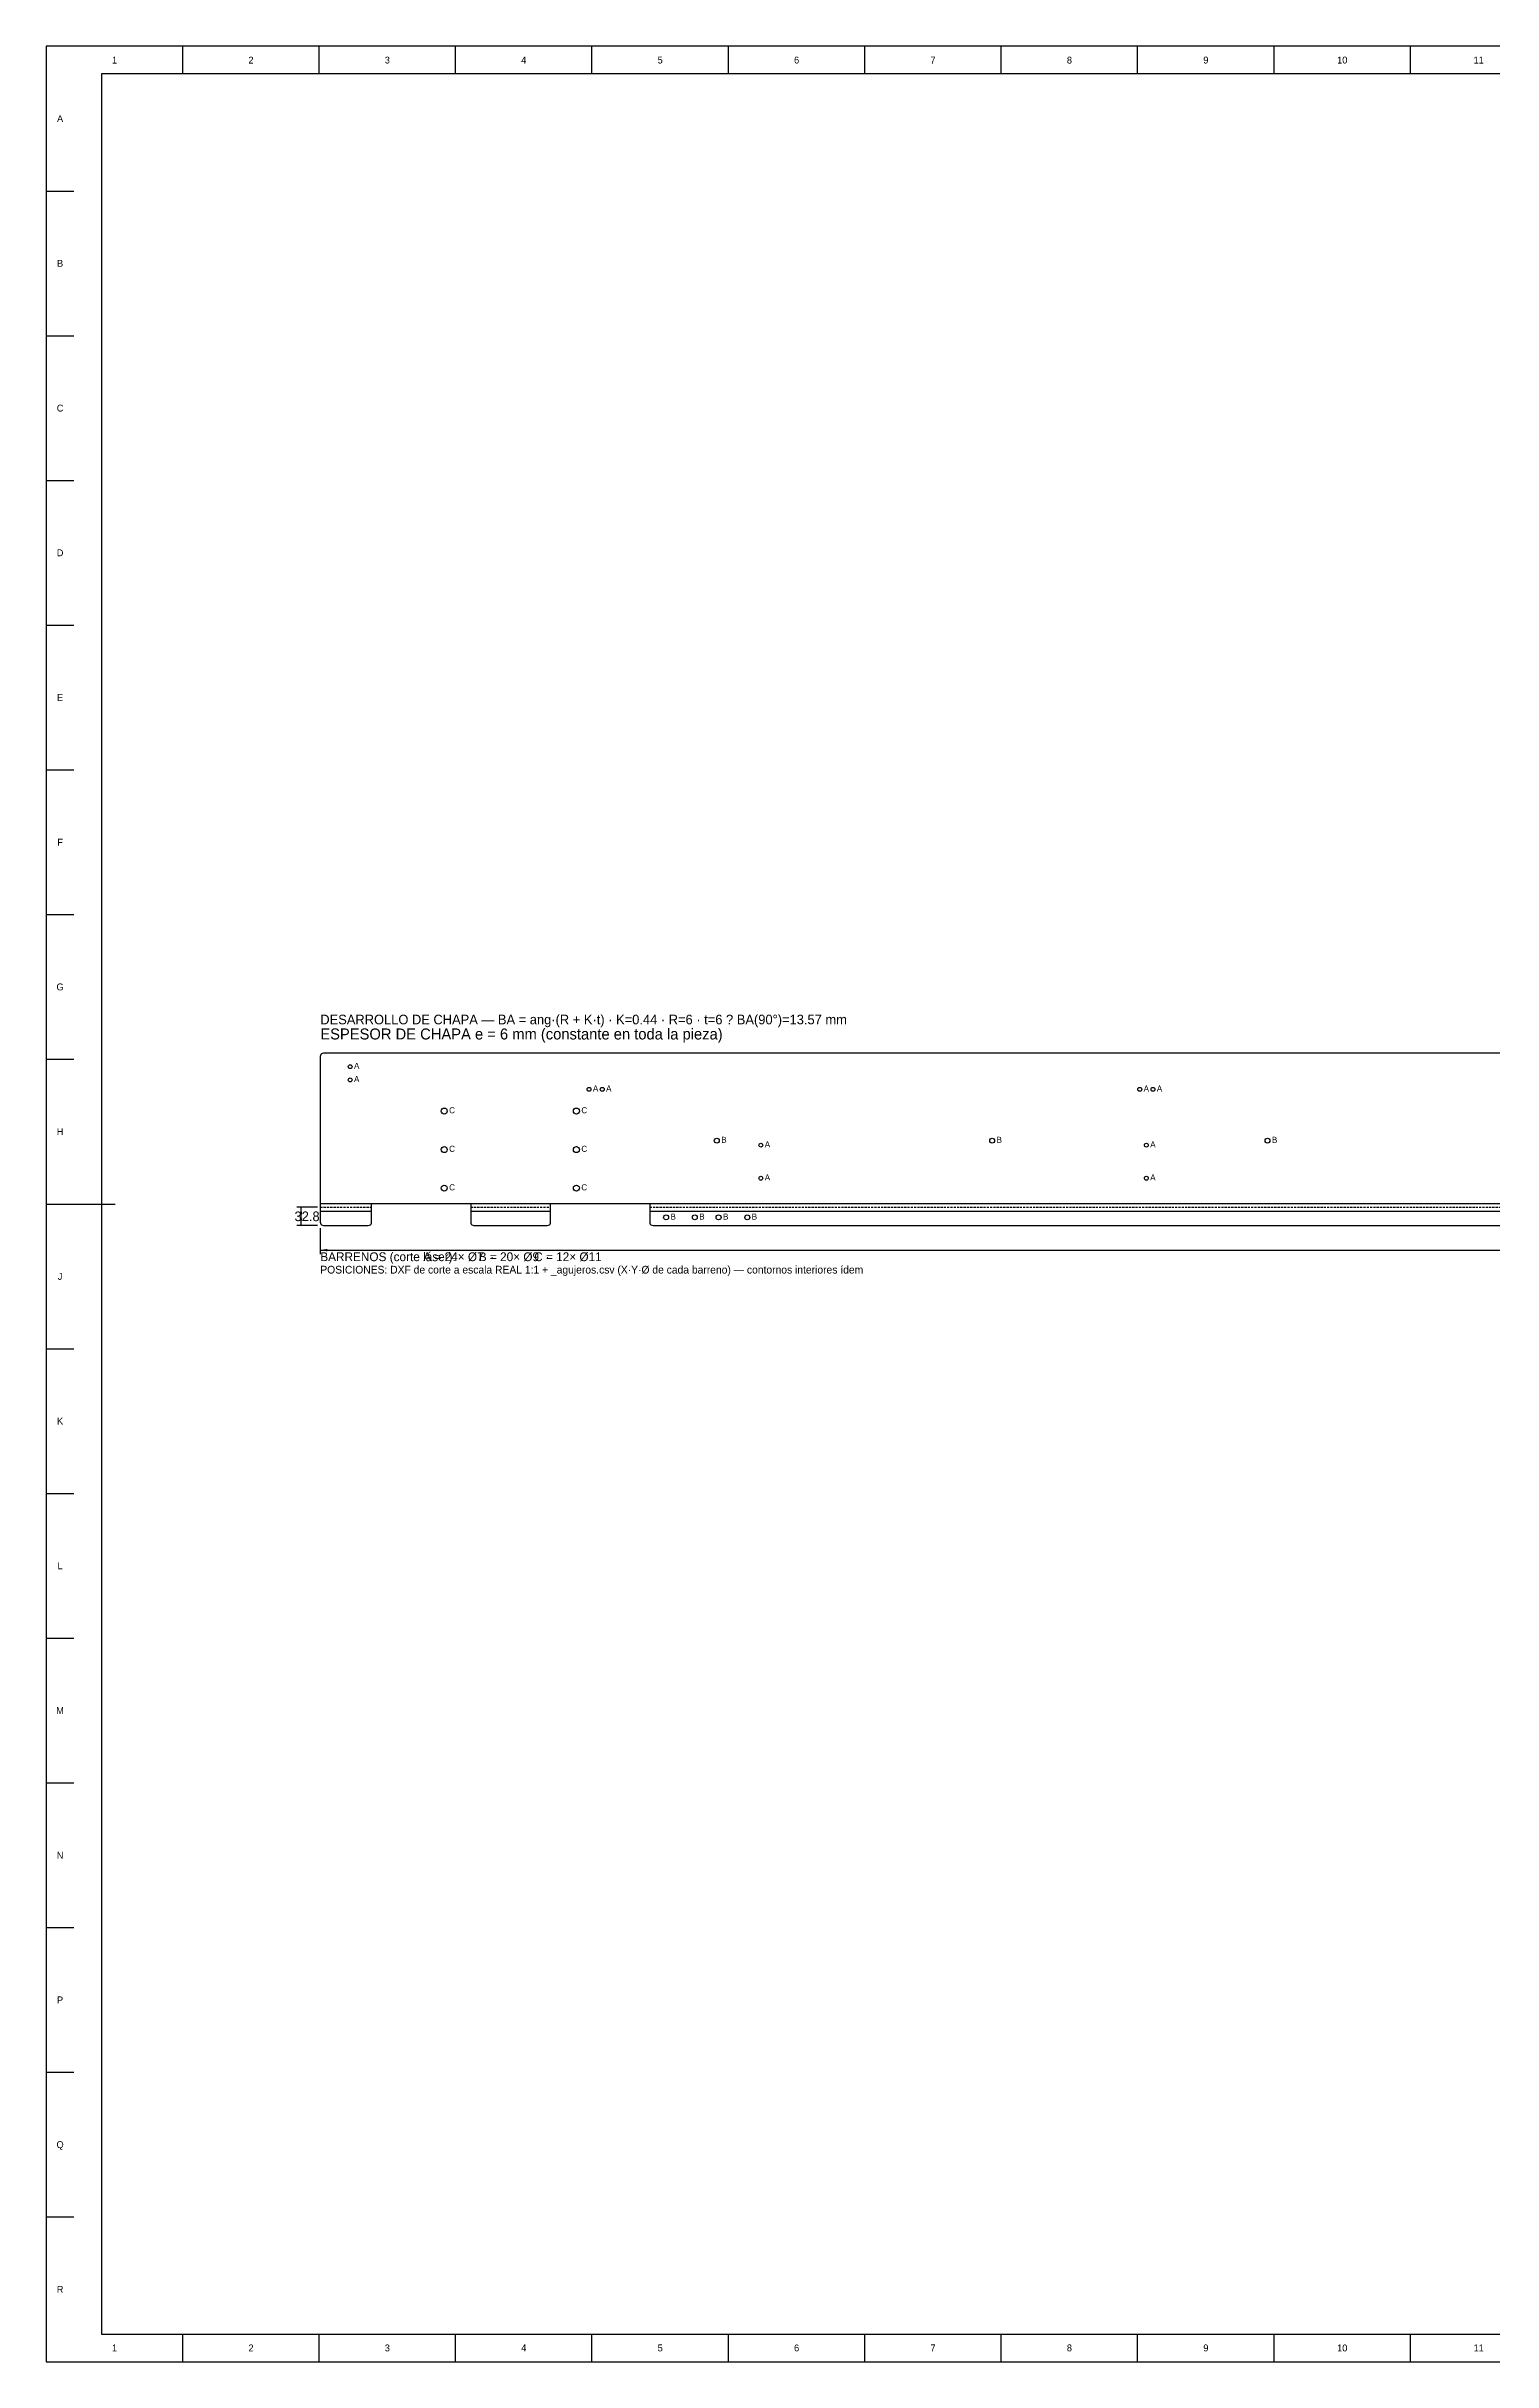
# Model space of a CAD drawing. Extents: x 0 to 5945, y 0 to 4205.
# Drawn here: x 0 to 2626, y 0 to 4205 of the extents above; entities that cross this region are included whole.
import ezdxf
from ezdxf.enums import TextEntityAlignment as Align

# ---------------------------------------------------------------- set-up
doc = ezdxf.new("R2010")
doc.units = 0
doc.linetypes.add('DASHED', pattern=[6, 4, -2])
for name, color, linetype in [('COTAS', 7, 'CONTINUOUS'), ('FINA', 7, 'CONTINUOUS'), ('NORMA', 7, 'CONTINUOUS'), ('PLIEGUE', 1, 'DASHED'), ('TEXTO', 7, 'CONTINUOUS'), ('VISIBLE', 7, 'CONTINUOUS')]:
    doc.layers.add(name, color=color, linetype=linetype)

msp = doc.modelspace()

# ---------------------------------------------------------------- linework, layer by layer
at = {"layer": 'COTAS'}
for p, q in [((492.5, 2096.505), (455, 2096.505)), ((492.5, 2063.715), (455, 2063.715)), ((462.5, 2063.715), (462.5, 2096.505)), ((497.5, 2058.715), (497.5, 2011.215)), ((497.5, 2018.715), (5497.5, 2018.715))]:
    msp.add_line(p, q, dxfattribs=at)
for points in [[(462.5, 2096.505), (464.75, 2084.005), (460.25, 2084.005)], [(462.5, 2063.715), (464.75, 2076.215), (460.25, 2076.215)], [(497.5, 2018.715), (510, 2020.965), (510, 2016.465)]]:
    msp.add_solid(points, dxfattribs=at)
at = {"layer": 'FINA'}
for p, q in [((5945, 4205), (0, 4205)), ((0, 4205), (0, 0)), ((247.7083, 4155), (247.7083, 4205)), ((495.4167, 4155), (495.4167, 4205)), ((743.125, 4155), (743.125, 4205)), ((990.8333, 4155), (990.8333, 4205)), ((1238.5417, 4155), (1238.5417, 4205)), ((1486.25, 4155), (1486.25, 4205)), ((1733.9583, 4155), (1733.9583, 4205)), ((1981.6667, 4155), (1981.6667, 4205)), ((2229.375, 4155), (2229.375, 4205)), ((2477.0833, 4155), (2477.0833, 4205)), ((0, 3942.1875), (50, 3942.1875)), ((0, 3679.375), (50, 3679.375)), ((0, 3416.5625), (50, 3416.5625)), ((0, 3153.75), (50, 3153.75)), ((0, 2890.9375), (50, 2890.9375)), ((0, 2628.125), (50, 2628.125)), ((0, 2365.3125), (50, 2365.3125)), ((0, 2102.5), (50, 2102.5)), ((497.5, 2103.285), (590.59, 2103.285)), ((770.59, 2103.285), (915.67, 2103.285)), ((1095.67, 2103.285), (5132.94, 2103.285)), ((497.5, 2089.715), (590.59, 2089.715)), ((770.59, 2089.715), (915.67, 2089.715)), ((1095.67, 2089.715), (5132.94, 2089.715)), ((0, 1839.6875), (50, 1839.6875)), ((0, 1576.875), (50, 1576.875)), ((0, 1314.0625), (50, 1314.0625)), ((0, 1051.25), (50, 1051.25)), ((0, 788.4375), (50, 788.4375)), ((0, 525.625), (50, 525.625)), ((0, 262.8125), (50, 262.8125)), ((247.7083, 0), (247.7083, 50)), ((495.4167, 0), (495.4167, 50)), ((743.125, 0), (743.125, 50)), ((990.8333, 0), (990.8333, 50)), ((1238.5417, 0), (1238.5417, 50)), ((1486.25, 0), (1486.25, 50)), ((1733.9583, 0), (1733.9583, 50)), ((1981.6667, 0), (1981.6667, 50)), ((2229.375, 0), (2229.375, 50)), ((2477.0833, 0), (2477.0833, 50)), ((0, 0), (5945, 0))]:
    msp.add_line(p, q, dxfattribs=at)
at = {"layer": 'NORMA'}
for p, q in [((5895, 4155), (100, 4155)), ((100, 4155), (100, 50)), ((0, 2102.5), (125, 2102.5)), ((100, 50), (5895, 50))]:
    msp.add_line(p, q, dxfattribs=at)
at = {"layer": 'PLIEGUE'}
for p, q in [((497.5, 2096.505), (590.59, 2096.505)), ((770.59, 2096.505), (915.67, 2096.505)), ((1095.67, 2096.505), (5132.94, 2096.505))]:
    msp.add_line(p, q, dxfattribs=at)
at = {"layer": 'VISIBLE'}
for p, q in [((497.74, 2372.445), (497.5, 2370.285)), ((497.5, 2370.285), (497.5, 2069.715)), ((498.46, 2374.125), (497.74, 2372.445)), ((499.66, 2375.325), (498.46, 2374.125)), ((501.34, 2376.045), (499.66, 2375.325)), ((503.5, 2376.285), (501.34, 2376.045)), ((5491.5, 2376.285), (503.5, 2376.285)), ((590.59, 2069.715), (590.59, 2103.285)), ((590.59, 2103.285), (770.59, 2103.285)), ((770.59, 2103.285), (770.59, 2069.715)), ((915.67, 2069.715), (915.67, 2103.285)), ((915.67, 2103.285), (1095.67, 2103.285)), ((1095.67, 2103.285), (1095.67, 2069.715)), ((497.5, 2069.715), (497.74, 2067.555)), ((497.74, 2067.555), (498.46, 2065.875)), ((498.46, 2065.875), (499.66, 2064.675)), ((499.66, 2064.675), (501.34, 2063.955)), ((501.34, 2063.955), (503.5, 2063.715)), ((503.5, 2063.715), (584.59, 2063.715)), ((584.59, 2063.715), (586.75, 2063.955)), ((586.75, 2063.955), (588.43, 2064.675)), ((588.43, 2064.675), (589.63, 2065.875)), ((589.63, 2065.875), (590.35, 2067.555)), ((590.35, 2067.555), (590.59, 2069.715)), ((770.59, 2069.715), (770.83, 2067.555)), ((770.83, 2067.555), (771.55, 2065.875)), ((771.55, 2065.875), (772.75, 2064.675)), ((772.75, 2064.675), (774.43, 2063.955)), ((774.43, 2063.955), (776.59, 2063.715)), ((776.59, 2063.715), (909.67, 2063.715)), ((909.67, 2063.715), (911.83, 2063.955)), ((911.83, 2063.955), (913.51, 2064.675)), ((913.51, 2064.675), (914.71, 2065.875)), ((914.71, 2065.875), (915.43, 2067.555)), ((915.43, 2067.555), (915.67, 2069.715)), ((1095.67, 2069.715), (1095.91, 2067.555)), ((1095.91, 2067.555), (1096.63, 2065.875)), ((1096.63, 2065.875), (1097.83, 2064.675)), ((1097.83, 2064.675), (1099.51, 2063.955)), ((1099.51, 2063.955), (1101.67, 2063.715)), ((1101.67, 2063.715), (5126.94, 2063.715))]:
    msp.add_line(p, q, dxfattribs=at)
for centre, radius in [((551.7, 2351.835), 3.5), ((551.7, 2327.835), 3.5), ((985.5, 2310.785), 3.5), ((1009.5, 2310.785), 3.5), ((1985.5, 2310.785), 3.5), ((2009.5, 2310.785), 3.5), ((722.5, 2271.285), 5.5), ((962.5, 2271.285), 5.5), ((722.5, 2201.285), 5.5), ((962.5, 2201.285), 5.5), ((1217.5, 2217.535), 4.5), ((1297.5, 2209.285), 3.5), ((1717.5, 2217.535), 4.5), ((1997.5, 2209.285), 3.5), ((2217.5, 2217.535), 4.5), ((1297.5, 2149.285), 3.5), ((1997.5, 2149.285), 3.5), ((722.5, 2131.285), 5.5), ((962.5, 2131.285), 5.5), ((1125.47, 2078.215), 4.5), ((1177.57, 2078.215), 4.5), ((1220.77, 2078.215), 4.5), ((1272.87, 2078.215), 4.5)]:
    msp.add_circle(centre, radius, dxfattribs=at)

# ---------------------------------------------------------------- texts
at = {"layer": 'COTAS'}
msp.add_text('32.8', height=17.5, dxfattribs=at).set_placement((473.5, 2080.11), align=Align.MIDDLE_CENTER)
at = {"layer": 'TEXTO'}
for s, p in [('1', (123.8542, 4180)), ('2', (371.5625, 4180)), ('3', (619.2708, 4180)), ('4', (866.9792, 4180)), ('5', (1114.6875, 4180)), ('6', (1362.3958, 4180)), ('7', (1610.1042, 4180)), ('8', (1857.8125, 4180)), ('9', (2105.5208, 4180)), ('10', (2353.2292, 4180)), ('11', (2600.9375, 4180)), ('A', (25, 4073.5938)), ('B', (25, 3810.7813)), ('C', (25, 3547.9688)), ('D', (25, 3285.1563)), ('E', (25, 3022.3438)), ('F', (25, 2759.5313)), ('G', (25, 2496.7188)), ('H', (25, 2233.9063)), ('J', (25, 1971.0938)), ('K', (25, 1708.2813)), ('L', (25, 1445.4688)), ('M', (25, 1182.6563)), ('N', (25, 919.8438)), ('P', (25, 657.0313)), ('Q', (25, 394.2188)), ('R', (25, 131.4063)), ('1', (123.8542, 25)), ('2', (371.5625, 25)), ('3', (619.2708, 25)), ('4', (866.9792, 25)), ('5', (1114.6875, 25)), ('6', (1362.3958, 25)), ('7', (1610.1042, 25)), ('8', (1857.8125, 25)), ('9', (2105.5208, 25)), ('10', (2353.2292, 25)), ('11', (2600.9375, 25))]:
    msp.add_text(s, height=12.5, dxfattribs=at).set_placement(p, align=Align.MIDDLE_CENTER)
for s, height, p in [('DESARROLLO DE CHAPA — BA = ang·(R + K·t) · K=0.44 · R=6 · t=6 ? BA(90°)=13.57 mm', 17.5, (497.5, 2428.785)), ('ESPESOR DE CHAPA e = 6 mm (constante en toda la pieza)', 20, (497.5, 2401.285)), ('A', 11, (558.7, 2347.835)), ('A', 11, (558.7, 2323.835)), ('A', 11, (992.5, 2306.785)), ('A', 11, (1016.5, 2306.785)), ('A', 11, (1992.5, 2306.785)), ('A', 11, (2016.5, 2306.785)), ('C', 11, (731.5, 2267.285)), ('C', 11, (971.5, 2267.285)), ('C', 11, (731.5, 2197.285)), ('C', 11, (971.5, 2197.285)), ('B', 11, (1225.5, 2213.535)), ('A', 11, (1304.5, 2205.285)), ('B', 11, (1725.5, 2213.535)), ('A', 11, (2004.5, 2205.285)), ('B', 11, (2225.5, 2213.535)), ('A', 11, (1304.5, 2145.285)), ('A', 11, (2004.5, 2145.285)), ('C', 11, (731.5, 2127.285)), ('C', 11, (971.5, 2127.285)), ('B', 11, (1133.47, 2074.215)), ('B', 11, (1185.57, 2074.215)), ('B', 11, (1228.77, 2074.215)), ('B', 11, (1280.87, 2074.215)), ('POSICIONES: DXF de corte a escala REAL 1:1 + _agujeros.csv (X·Y·Ø de cada barreno) — contornos interiores ídem', 14, (497.5, 1976.215)), ('BARRENOS (corte láser): ', 16, (497.5, 1998.715)), ('A = 24× Ø7  ·  ', 16, (684.636, 1998.715)), ('B = 20× Ø9  ·  ', 16, (785.308, 1998.715)), ('C = 12× Ø11', 16, (885.98, 1998.715))]:
    msp.add_text(s, height=height, dxfattribs=at).set_placement(p)

doc.saveas('drawing.dxf')
